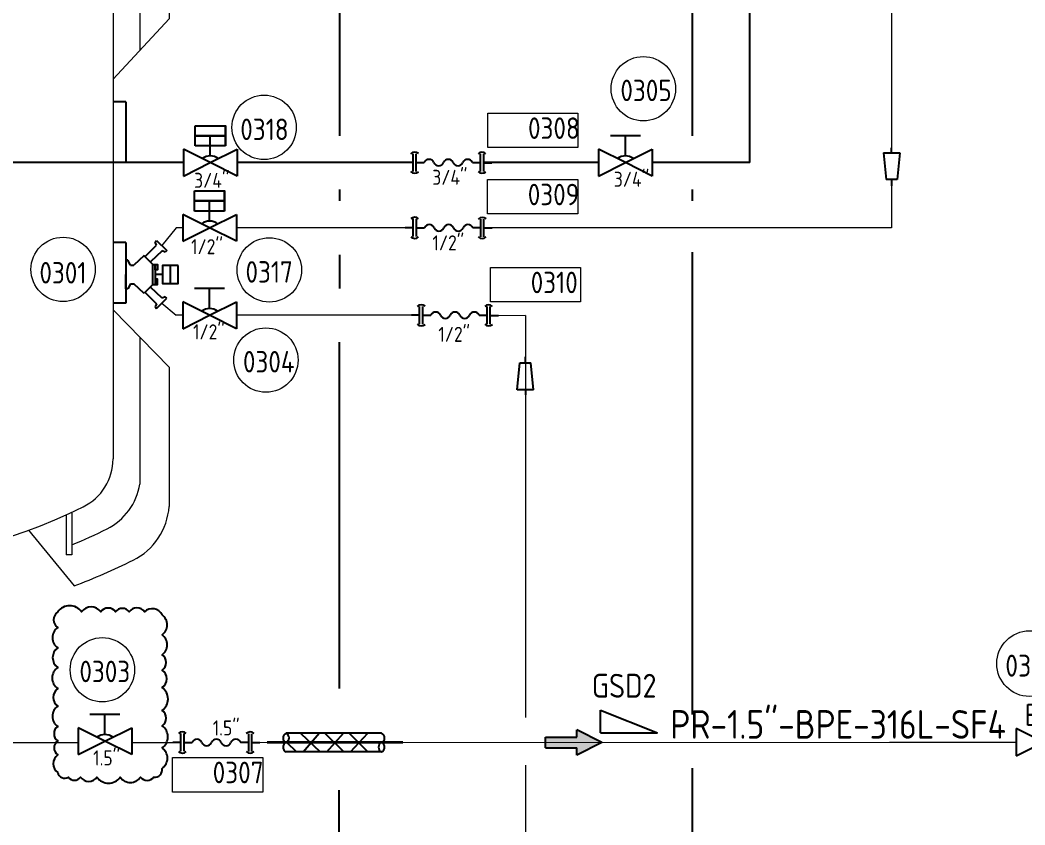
# Model space of a CAD drawing. Header units: millimetres. Extents: x -68339142 to 208, y -167 to 82456658.
# Drawn here: x -68327932 to -68327371, y 82448077 to 82448527 of the extents above; entities that cross this region are included whole.
import ezdxf

# ---------------------------------------------------------------- set-up
doc = ezdxf.new("R2010")
doc.units = ezdxf.units.MM
doc.header["$MEASUREMENT"] = 0
for name, color, linetype, lineweight in [('AM_8', 1, 'Continuous', 15), ('图层00物料管路PR', 6, 'Continuous', 15), ('图层01注射用水WFI', 3, 'Continuous', 5), ('图层20排放管路DR', 1, 'Continuous', 15)]:
    doc.layers.add(name, color=color, linetype=linetype, lineweight=lineweight)
for name, color, linetype in [('排管', 10, 'Continuous'), ('文字', 1, 'Continuous'), ('機器', 7, 'Continuous'), ('药液', 210, 'Continuous')]:
    doc.layers.add(name, color=color, linetype=linetype)
doc.styles.get("Standard").update_dxf_attribs({"font": 'gbenor.shx', "bigfont": 'gbcbig.shx'})

# ---------------------------------------------------------------- blocks, each defined once
blk = doc.blocks.new('*U100')
at = {"color": 0}
for p, q in [((3.380946980479639, 0), (0, 0)), ((3.380946980479639, -3.708082801808923), (3.380946980479639, 3.708082801804994)), ((4.719053019536076, -3.708082801808923), (4.719053019536076, 3.708082801804994)), ((4.719053019536076, 0), (8.1, 0)), ((31.69842821224318, -3.758037711016311), (31.69842821224318, 3.658127892597606)), ((33.03653425129962, -3.758037711016311), (33.03653425129962, 3.658127892597606)), ((31.69842821224318, -0.04995490920738804), (28.31748123176354, -0.04995490920738804)), ((33.03653425129962, -0.04995490920738804), (36.41748123176355, -0.04995490920738804))]:
    blk.add_line(p, q, dxfattribs=at)
at = {"color": 1, "linetype": 'ByBlock', "lineweight": 9}
blk.add_lwpolyline([(37.6005515530561, -20.71243511514186), (-0.1994484469438955, -20.71243511514186), (-0.1994484469438955, -6.312435115141859), (37.6005515530561, -6.312435115141859)], close=True, dxfattribs=at)
at = {"color": 0}
for centre, radius, start, end in [((4.029350639751647, 2.090597283887982), 2.340368230475572, 46.47917323098157, 135.7809304604455), ((32.34683187151519, 2.040642374680594), 2.340368230475572, 46.47917323098157, 135.7809304604455), ((10.12499999998465, -0.8437500000368343), 2.19375, 22.61986494908265, 157.3801350509174), ((18.22499999998465, -0.8437500000368343), 2.19375, 22.61986494908265, 157.3801350509174), ((26.32499999998465, -0.8437500000368343), 2.19375, 22.61986494908265, 157.3801350509174), ((4.029350639751647, -2.090597283891911), 2.340368230475572, 224.2190695395545, 313.5208267690184), ((14.17499999998465, 0.8437499999631656), 2.19375, 202.6198649490826, 337.3801350509173), ((22.27499999998465, 0.8437499999631656), 2.19375, 202.6198649490826, 337.3801350509173), ((32.34683187151519, -2.140552193099299), 2.340368230475572, 224.2190695395544, 313.5208267690184)]:
    blk.add_arc(centre, radius, start, end, dxfattribs=at)
at = {"color": 1, "linetype": 'ByBlock', "lineweight": 9}
for tag, p, height in [('尺寸', (16.68288709455175, 2.897938558568793), 6.3), ('YQJ_NO', (16.64616527497055, -17.05293964812744), 9)]:
    blk.add_attdef(tag, p, '', height=height, dxfattribs=at)
for tag, p, height, flags in [('YQJ_CODE', (0.2792672169079768, -16.91324645236856), 9, 2), ('YQJ_ITEMID', (27.58501167491789, -18.02776964529676), 5, 1), ('YQJ_CLASS_NAME', (28.04379899468125, -23.50729088758021), 5, 1)]:
    blk.add_attdef(tag, p, '', height=height, dxfattribs=dict(at, flags=flags))
blk = doc.blocks.new('KGJK')
at = {"layer": 'AM_8'}
blk.add_hatch(color=256, dxfattribs=at).paths.add_polyline_path([(5848.813452545352, -1050.605828065278), (5848.813452545354, -1052.349464705978), (5853.939130079631, -1052.349464705978), (5853.939130079631, -1053.560979718961), (5858.105796746298, -1051.477646385627), (5853.939130079631, -1049.394313052294), (5853.939130079629, -1050.605828065278)])
at = {"layer": '文字'}
for p, q in [((5848.813452545354, -1050.605828065278), (5848.813452545354, -1052.349464705978)), ((5848.813452545354, -1050.605828065278), (5853.939130079631, -1050.605828065278)), ((5858.105796746298, -1051.477646385627), (5853.939130079631, -1049.394313052295)), ((5853.939130079631, -1049.394313052295), (5853.939130079631, -1050.605828065278)), ((5848.813452545354, -1052.349464705978), (5853.939130079631, -1052.349464705978)), ((5858.105796746298, -1051.477646385627), (5853.939130079631, -1053.560979718961)), ((5853.939130079631, -1052.349464705978), (5853.939130079631, -1053.560979718961))]:
    blk.add_line(p, q, dxfattribs=at)
blk = doc.blocks.new('*U88')
at = {"color": 0}
for p, q in [((-6.328125, 7.03125), (-6.328125, 15.46875)), ((-6.328125, 15.46875), (6.328125, 15.46875)), ((6.328125, 11.25), (-6.328125, 11.25)), ((-6.328125, 11.25), (6.328125, 11.25)), ((0, 2.8125), (0, 11.25)), ((0, 0), (-11.25, 5.625)), ((-11.25, 5.625), (-11.25, -5.625)), ((6.328125, 7.03125), (-6.328125, 7.03125)), ((0, 0), (11.25, 5.625)), ((11.25, 5.625), (11.25, -5.625)), ((-11.25, -5.625), (0, 0)), ((11.25, -5.625), (0, 0))]:
    blk.add_line(p, q, dxfattribs=at)
blk.add_lwpolyline([(6.328125, 7.03125), (6.328125, 7.03125), (6.328125, 15.46875), (6.328125, 15.46875)], close=True, dxfattribs=at)
at = {"color": 1, "linetype": 'ByBlock', "lineweight": 9}
blk.add_circle((-5.670658343547935, 32.31992082054548), 13.5, dxfattribs=at)
at = {"color": 0}
blk.add_arc((0, -2.8125), 5.625, 53.13010235422894, 126.8698976457711, dxfattribs=at)
at = {"color": 1, "linetype": 'ByBlock', "lineweight": 9}
for tag, p, height, flags in [('YQJ_CODE', (-13.38169633046123, 34.99299319843512), 9, 2), ('YQJ_ITEMID', (12.30389252496513, -9.268028050291264), 5, 1), ('YQJ_CLASS_NAME', (12.34145168959367, -15.0460218663336), 5, 1), ('品牌', (13.51525420045436, -20.57112130539599), 5, 1), ('供电电源', (13.40854493904772, -26.41575940861708), 5, 1), ('控制方式', (13.72867290480644, -33.13547494261206), 5, 1), ('输出信号类型1', (14.1519754470537, -39.40720924178709), 5, 1), ('输出信号类型2', (13.98124049918988, -46.42557879951505), 5, 1)]:
    blk.add_attdef(tag, p, '', height=height, dxfattribs=dict(at, flags=flags))
for tag, p, height in [('YQJ_NO', (-15.66186002261889, 26.98430344133694), 9), ('尺寸', (-4.176673860106531, -9.285124225607262), 6.3)]:
    blk.add_attdef(tag, p, '', height=height, dxfattribs=at)
blk = doc.blocks.new('倾斜')
at = {"color": 7}
for p, q in [((9.366830904189264, 7.433415452092231), (-9.366830904189264, 0)), ((9.366830904189264, 0), (9.366830904189264, 7.433415452092231)), ((9.366830904189264, 0), (-9.366830904189264, 0))]:
    blk.add_line(p, q, dxfattribs=at)
blk = doc.blocks.new('保温')
at = {"ltscale": 0.1}
h = blk.add_hatch(dxfattribs=at)
h.set_pattern_fill('ANSI37', scale=2.234399999999999)
h.set_pattern_definition([(44.99999999999997, (-813.4420348629722, 754.6356316621168), (-5.016371069229228, 5.016371069229224), []), (135, (-813.4420348629722, 754.6356316621168), (-5.016371069229229, -5.016371069229224), [])])
h.paths.add_polyline_path([(40.0281178516377, 3.910200000015001), (-2.934541498689214e-11, 3.910200000015001, -0.6525360622096348), (-2.934541498689214e-11, 1.610711564126176e-11, 0.652536062208393), (-2.934541498689214e-11, -3.910199999979604), (40.0281178516377, -3.910199999979604, -0.652536062207818), (40.0281178516377, 1.610711564126176e-11, 0.6525360622075519)])
at = {"color": 7, "lineweight": 35}
blk.add_line((-8.915646761219492, 1.909583602355269e-13), (47.98137530246434, 1.909583602355269e-13), dxfattribs=at)
at = {"color": 7}
for p, q in [((-2.934541498689214e-11, 3.910200000005452), (40.0281178516377, 3.910200000005452)), ((-2.934541498689214e-11, -3.910199999992337), (40.0281178516377, -3.910199999992337))]:
    blk.add_line(p, q, dxfattribs=at)
for centre, start, end in [((0.8601914965108648, 1.955100000004413), 113.7482053907326, 246.2517946092674), ((0.8601914965108648, -1.955099999991298), 113.7482053907326, 246.2517946092674), ((-0.8601914965695556, 1.955100000004413), 293.7482053907326, 66.25179460926744), ((40.88830934817791, -1.955099999991298), 113.7482053907326, 246.2517946092674), ((39.16792635509749, 1.955100000004413), 293.748205391198, 66.25179460880196), ((39.16792635509749, -1.955099999991298), 293.7482053907326, 66.25179460926744)]:
    blk.add_arc(centre, 2.135964751742607, start, end, dxfattribs=at)
blk = doc.blocks.new('*U418')
at = {"color": 0}
for p, q in [((3.380946980479639, 0), (0, 0)), ((3.380946980479639, -3.708082801808923), (3.380946980479639, 3.708082801804994)), ((4.719053019536076, -3.708082801808923), (4.719053019536076, 3.708082801804994)), ((4.719053019536076, 0), (8.1, 0)), ((31.69842821224318, -3.758037711016311), (31.69842821224318, 3.658127892597606)), ((33.03653425129962, -3.758037711016311), (33.03653425129962, 3.658127892597606)), ((31.69842821224318, -0.04995490920738804), (28.31748123176354, -0.04995490920738804)), ((33.03653425129962, -0.04995490920738804), (36.41748123176355, -0.04995490920738804))]:
    blk.add_line(p, q, dxfattribs=at)
at = {"color": 1, "linetype": 'ByBlock', "lineweight": 9}
blk.add_lwpolyline([(72.56744818598288, 6.297510502395102), (34.76744818598289, 6.297510502395102), (34.76744818598289, 20.6975105023951), (72.56744818598288, 20.6975105023951)], close=True, dxfattribs=at)
at = {"color": 0}
for centre, radius, start, end in [((4.029350639751647, 2.090597283887982), 2.340368230475572, 46.47917323098157, 135.7809304604455), ((32.34683187151519, 2.040642374680594), 2.340368230475572, 46.47917323098157, 135.7809304604455), ((10.12499999998465, -0.8437500000368343), 2.19375, 22.61986494908265, 157.3801350509174), ((18.22499999998465, -0.8437500000368343), 2.19375, 22.61986494908265, 157.3801350509174), ((26.32499999998465, -0.8437500000368343), 2.19375, 22.61986494908265, 157.3801350509174), ((4.029350639751647, -2.090597283891911), 2.340368230475572, 224.2190695395545, 313.5208267690184), ((14.17499999998465, 0.8437499999631656), 2.19375, 202.6198649490826, 337.3801350509173), ((22.27499999998465, 0.8437499999631656), 2.19375, 202.6198649490826, 337.3801350509173), ((32.34683187151519, -2.140552193099299), 2.340368230475572, 224.2190695395544, 313.5208267690184)]:
    blk.add_arc(centre, radius, start, end, dxfattribs=at)
at = {"color": 1, "linetype": 'ByBlock', "lineweight": 9}
for tag, p, height, flags in [('YQJ_CODE', (35.24616384983476, 10.09669916516841), 9, 2), ('YQJ_ITEMID', (27.58501167491789, -18.02776964529676), 5, 1), ('YQJ_CLASS_NAME', (28.04379899468125, -23.50729088758021), 5, 1)]:
    blk.add_attdef(tag, p, '', height=height, dxfattribs=dict(at, flags=flags))
for tag, p, height in [('YQJ_NO', (51.61306190789733, 9.957005969409522), 9), ('尺寸', (11.43156519168684, -9.317149060575446), 6.3)]:
    blk.add_attdef(tag, p, '', height=height, dxfattribs=at)
blk = doc.blocks.new('*U300')
at = {"color": 7}
for p, q in [((12.27432763314937, 13.60151353081073), (12.87528383844984, 14.31240727206295)), ((12.82148886211508, 12.31097138541372), (12.27432763314937, 13.60151353081073)), ((12.87528383844984, 14.31240727206295), (17.16088086994205, 9.993361555808399)), ((8.072388155746015, 7.506976617337384), (12.82148886211508, 12.31097138541372)), ((15.20519080923987, 9.977956462628294), (10.28121888207898, 5.252546319588415)), ((16.44533650688755, 9.397950318505531), (15.20519080923987, 9.977956462628294)), ((17.16088086994205, 9.993361555808399), (16.44533650688755, 9.397950318505531)), ((0.7826649979469971, 6.024899981761337), (-1.545995451726569e-07, 6.024899981761337)), ((-1.545995451726569e-07, 6.024899981761337), (-1.545995473861693e-07, 0)), ((1.855545500973677, 3.846528783919893), (0.7826649979469971, 6.024899981761337)), ((7.665940165115901, 7.914490559691783), (3.355545500973677, 3.846528783919892)), ((11.29454844242355, 4.21829736823292), (7.696659217610434, 7.890462183611814)), ((11.29454844242355, 4.21829736823292), (12.30803761943753, 4.21829736823292)), ((11.29454844242355, -4.218297368234293), (11.29454844242355, 4.21829736823292)), ((12.30803761943753, 4.21829736823292), (12.30803761943753, -4.218297368234293)), ((-1.545995495996816e-07, -6.024899981764065), (-1.545995473861693e-07, 0)), ((1.855545500973677, 3.846528783919893), (3.355545500973677, 3.846528783919892)), ((18.60772291281319, 3.717756442927332), (18.60772291281319, -3.71775644292871)), ((1.855545500973675, -3.846528783922623), (0.7826649979469926, -6.024899981764065)), ((1.855545500973675, -3.846528783922623), (3.355545500973675, -3.846528783922623)), ((7.665940165115896, -7.914490559693152), (3.355545500973675, -3.846528783922623)), ((15.33928072061099, -6.877565867001617e-13), (12.30803761943753, -6.866429260511917e-13)), ((0.7826649979469926, -6.024899981764065), (-1.545995495996816e-07, -6.024899981764065)), ((11.29454844242355, -4.218297368234293), (7.696659217610429, -7.890462183611819)), ((8.072388155746008, -7.506976617338753), (12.82148886211507, -12.31097138541646)), ((15.20519080923986, -9.977956462629669), (10.28121888207897, -5.252546319589786)), ((11.29454844242355, -4.218297368234293), (12.30803761943753, -4.218297368234293)), ((12.82148886211507, -12.31097138541646), (12.27432763314936, -13.6015135308121)), ((12.87528383844983, -14.31240727206296), (17.16088086994204, -9.993361555809777)), ((16.44533650688754, -9.39795031850827), (15.20519080923986, -9.977956462629669)), ((17.16088086994204, -9.993361555809777), (16.44533650688754, -9.39795031850827)), ((12.27432763314936, -13.6015135308121), (12.87528383844983, -14.31240727206296))]:
    blk.add_line(p, q, dxfattribs=at)
for points in [[(12.30803761943753, 4.21829736823292), (13.22864205719452, 4.21829736823292), (13.22864205719452, 2.003052305254637), (12.30803761943753, 2.003052305254637)], [(21.87616510501539, 3.717756442927331), (15.33928072061099, 3.717756442927333), (15.33928072061098, -3.717756442928709), (21.87616510501539, -3.717756442928711)], [(12.30803761943753, -4.218297368234293), (13.22864205719452, -4.218297368234293), (13.22864205719452, -2.003052305257375), (12.30803761943753, -2.003052305257374)]]:
    blk.add_lwpolyline(points, close=True, dxfattribs=at)
at = {"color": 1, "linetype": 'ByBlock', "lineweight": 9}
blk.add_circle((-26.34543086633685, 2.147315112556601), 13.5, dxfattribs=at)
for tag, p, height, flags in [('YQJ_CODE', (-35.28664475475862, 4.016788664802299), 9, 2), ('YQJ_ITEMID', (12.30389252496513, -9.268028050291264), 5, 1), ('YQJ_CLASS_NAME', (12.34145168959367, -15.0460218663336), 5, 1), ('品牌', (13.51525420045436, -20.57112130539599), 5, 1), ('供电电源', (13.40854493904772, -26.41575940861708), 5, 1), ('控制方式', (13.72867290480644, -33.13547494261206), 5, 1), ('输出信号类型1', (14.1519754470537, -39.40720924178709), 5, 1), ('输出信号类型2', (13.98124049918988, -46.42557879951505), 5, 1)]:
    blk.add_attdef(tag, p, '', height=height, dxfattribs=dict(at, flags=flags))
for tag, p, height in [('YQJ_NO', (-36.27275954428742, -3.78396526707278), 9), ('尺寸', (-3.907829182483694, -23.39647978610692), 6.3)]:
    blk.add_attdef(tag, p, '', height=height, dxfattribs=at)
blk = doc.blocks.new('*U196')
at = {"color": 0}
for p, q in [((-3.435912948164515, 2.103692991928255), (-2.286548733639396, 13.3620760428239)), ((-2.966976895907059e-15, 13.3620760428239), (-3.534771127924756e-15, 15.91919393456192)), ((3.435912948164514, 2.103692991928257), (2.28654873363848, 13.3620760428239)), ((-4.671136792762666e-16, 2.103692991928256), (0, 0))]:
    blk.add_line(p, q, dxfattribs=at)
for points in [[(-2.286548733639396, 13.3620760428239), (2.28654873363848, 13.3620760428239)], [(3.435912948164514, 2.103692991928257), (-3.435912948164515, 2.103692991928255)]]:
    blk.add_lwpolyline(points, dxfattribs=at)
blk = doc.blocks.new('*U417')
at = {"color": 0}
for p, q in [((3.380946980479639, 0), (0, 0)), ((3.380946980479639, -3.708082801808923), (3.380946980479639, 3.708082801804994)), ((4.719053019536076, -3.708082801808923), (4.719053019536076, 3.708082801804994)), ((4.719053019536076, 0), (8.1, 0)), ((31.69842821224318, -3.758037711016311), (31.69842821224318, 3.658127892597606)), ((33.03653425129962, -3.758037711016311), (33.03653425129962, 3.658127892597606)), ((31.69842821224318, -0.04995490920738804), (28.31748123176354, -0.04995490920738804)), ((33.03653425129962, -0.04995490920738804), (36.41748123176355, -0.04995490920738804))]:
    blk.add_line(p, q, dxfattribs=at)
at = {"color": 1, "linetype": 'ByBlock', "lineweight": 9}
blk.add_lwpolyline([(72.3710219304174, 5.792730642017791), (34.5710219304174, 5.792730642017791), (34.5710219304174, 20.19273064201779), (72.3710219304174, 20.19273064201779)], close=True, dxfattribs=at)
at = {"color": 0}
for centre, radius, start, end in [((4.029350639751647, 2.090597283887982), 2.340368230475572, 46.47917323098157, 135.7809304604455), ((32.34683187151519, 2.040642374680594), 2.340368230475572, 46.47917323098157, 135.7809304604455), ((10.12499999998465, -0.8437500000368343), 2.19375, 22.61986494908265, 157.3801350509174), ((18.22499999998465, -0.8437500000368343), 2.19375, 22.61986494908265, 157.3801350509174), ((26.32499999998465, -0.8437500000368343), 2.19375, 22.61986494908265, 157.3801350509174), ((4.029350639751647, -2.090597283891911), 2.340368230475572, 224.2190695395545, 313.5208267690184), ((14.17499999998465, 0.8437499999631656), 2.19375, 202.6198649490826, 337.3801350509173), ((22.27499999998465, 0.8437499999631656), 2.19375, 202.6198649490826, 337.3801350509173), ((32.34683187151519, -2.140552193099299), 2.340368230475572, 224.2190695395544, 313.5208267690184)]:
    blk.add_arc(centre, radius, start, end, dxfattribs=at)
at = {"color": 1, "linetype": 'ByBlock', "lineweight": 9}
for tag, p, height, flags in [('YQJ_CODE', (35.04973759426927, 9.591919304791094), 9, 2), ('YQJ_ITEMID', (27.58501167491789, -18.02776964529676), 5, 1), ('YQJ_CLASS_NAME', (28.04379899468125, -23.50729088758021), 5, 1)]:
    blk.add_attdef(tag, p, '', height=height, dxfattribs=dict(at, flags=flags))
for tag, p, height in [('YQJ_NO', (51.41663565233185, 9.45222610903221), 9), ('尺寸', (11.43156519168684, -9.471757757274588), 6.3)]:
    blk.add_attdef(tag, p, '', height=height, dxfattribs=at)
blk = doc.blocks.new('*U419')
at = {"color": 0}
for p, q in [((3.380946980479639, 0), (0, 0)), ((3.380946980479639, -3.708082801808923), (3.380946980479639, 3.708082801804994)), ((4.719053019536076, -3.708082801808923), (4.719053019536076, 3.708082801804994)), ((4.719053019536076, 0), (8.1, 0)), ((31.69842821224318, -3.758037711016311), (31.69842821224318, 3.658127892597606)), ((33.03653425129962, -3.758037711016311), (33.03653425129962, 3.658127892597606)), ((31.69842821224318, -0.04995490920738804), (28.31748123176354, -0.04995490920738804)), ((33.03653425129962, -0.04995490920738804), (36.41748123176355, -0.04995490920738804))]:
    blk.add_line(p, q, dxfattribs=at)
at = {"color": 1, "linetype": 'ByBlock', "lineweight": 9}
blk.add_lwpolyline([(70.92921012546938, 5.612627715093726), (33.12921012546939, 5.612627715093726), (33.12921012546939, 20.01262771509373), (70.92921012546938, 20.01262771509373)], close=True, dxfattribs=at)
at = {"color": 0}
for centre, radius, start, end in [((4.029350639751647, 2.090597283887982), 2.340368230475572, 46.47917323098157, 135.7809304604455), ((32.34683187151519, 2.040642374680594), 2.340368230475572, 46.47917323098157, 135.7809304604455), ((10.12499999998465, -0.8437500000368343), 2.19375, 22.61986494908265, 157.3801350509174), ((18.22499999998465, -0.8437500000368343), 2.19375, 22.61986494908265, 157.3801350509174), ((26.32499999998465, -0.8437500000368343), 2.19375, 22.61986494908265, 157.3801350509174), ((4.029350639751647, -2.090597283891911), 2.340368230475572, 224.2190695395545, 313.5208267690184), ((14.17499999998465, 0.8437499999631656), 2.19375, 202.6198649490826, 337.3801350509173), ((22.27499999998465, 0.8437499999631656), 2.19375, 202.6198649490826, 337.3801350509173), ((32.34683187151519, -2.140552193099299), 2.340368230475572, 224.2190695395544, 313.5208267690184)]:
    blk.add_arc(centre, radius, start, end, dxfattribs=at)
at = {"color": 1, "linetype": 'ByBlock', "lineweight": 9}
for tag, p, height, flags in [('YQJ_CODE', (33.60792578932126, 9.41181637786703), 9, 2), ('YQJ_ITEMID', (27.58501167491789, -18.02776964529676), 5, 1), ('YQJ_CLASS_NAME', (28.04379899468125, -23.50729088758021), 5, 1)]:
    blk.add_attdef(tag, p, '', height=height, dxfattribs=dict(at, flags=flags))
for tag, p, height in [('YQJ_NO', (49.97482384738384, 9.272123182108146), 9), ('尺寸', (11.24529956899192, -11.12758731457592), 6.3)]:
    blk.add_attdef(tag, p, '', height=height, dxfattribs=at)
blk = doc.blocks.new('*U50')
at = {"color": 0}
for p, q in [((-4.671136792762666e-16, -2.103692991928256), (0, 0)), ((-3.435912948164515, -2.103692991928255), (-2.286548733638487, -13.3620760428239)), ((3.435912948164515, -2.103692991928257), (2.28654873363939, -13.3620760428239)), ((-2.966976895907059e-15, -13.3620760428239), (-3.534771127924756e-15, -15.91919393456192))]:
    blk.add_line(p, q, dxfattribs=at)
for points in [[(-3.435912948164515, -2.103692991928255), (3.435912948164515, -2.103692991928257)], [(2.28654873363939, -13.3620760428239), (-2.286548733638487, -13.3620760428239)]]:
    blk.add_lwpolyline(points, dxfattribs=at)
blk = doc.blocks.new('*U390')
at = {"color": 0}
for p, q in [((6.328125, 11.25), (-6.328125, 11.25)), ((0, 2.8125), (0, 11.25)), ((0, 0), (-11.25, 5.625)), ((-11.25, 5.625), (-11.25, -5.625)), ((0, 0), (11.25, 5.625)), ((11.25, 5.625), (11.25, -5.625)), ((-11.25, -5.625), (0, 0)), ((11.25, -5.625), (0, 0))]:
    blk.add_line(p, q, dxfattribs=at)
at = {"color": 1, "linetype": 'ByBlock', "lineweight": 9}
blk.add_circle((23.62137680636561, -18.75602911903601), 13.5, dxfattribs=at)
at = {"color": 0}
blk.add_arc((0, -2.8125), 5.625, 53.13010235422894, 126.8698976457711, dxfattribs=at)
at = {"color": 1, "linetype": 'ByBlock', "lineweight": 9}
for tag, p, height in [('尺寸', (-6.936823602241203, -10.08518196237958), 6.3), ('YQJ_NO', (14.00243491963965, -23.97020549453095), 9)]:
    blk.add_attdef(tag, p, '', height=height, dxfattribs=at)
for tag, p, height, flags in [('YQJ_ITEMID', (12.30389252496513, -9.268028050291264), 5, 1), ('YQJ_CODE', (16.15358888855381, -15.02747096822208), 9, 2), ('YQJ_CLASS_NAME', (12.34145168959367, -15.0460218663336), 5, 1), ('品牌', (13.51525420045436, -20.57112130539599), 5, 1), ('供电电源', (13.40854493904772, -26.41575940861708), 5, 1), ('控制方式', (13.72867290480644, -33.13547494261206), 5, 1), ('输出信号类型1', (14.1519754470537, -39.40720924178709), 5, 1), ('输出信号类型2', (13.98124049918988, -46.42557879951505), 5, 1)]:
    blk.add_attdef(tag, p, '', height=height, dxfattribs=dict(at, flags=flags))
blk = doc.blocks.new('*U391')
at = {"color": 0}
for p, q in [((-6.328125, 7.03125), (-6.328125, 15.46875)), ((-6.328125, 15.46875), (6.328125, 15.46875)), ((6.328125, 11.25), (-6.328125, 11.25)), ((-6.328125, 11.25), (6.328125, 11.25)), ((0, 2.8125), (0, 11.25)), ((0, 0), (-11.25, 5.625)), ((-11.25, 5.625), (-11.25, -5.625)), ((6.328125, 7.03125), (-6.328125, 7.03125)), ((0, 0), (11.25, 5.625)), ((11.25, 5.625), (11.25, -5.625)), ((-11.25, -5.625), (0, 0)), ((11.25, -5.625), (0, 0))]:
    blk.add_line(p, q, dxfattribs=at)
blk.add_lwpolyline([(6.328125, 7.03125), (6.328125, 7.03125), (6.328125, 15.46875), (6.328125, 15.46875)], close=True, dxfattribs=at)
at = {"color": 1, "linetype": 'ByBlock', "lineweight": 9}
blk.add_circle((25.07231515695462, -17.66190557450881), 13.5, dxfattribs=at)
at = {"color": 0}
blk.add_arc((0, -2.8125), 5.625, 53.13010235422894, 126.8698976457711, dxfattribs=at)
at = {"color": 1, "linetype": 'ByBlock', "lineweight": 9}
for tag, p, height in [('尺寸', (-7.752030757025933, -11.07280267464301), 6.3), ('YQJ_NO', (15.08111347788367, -22.99752295371735), 9)]:
    blk.add_attdef(tag, p, '', height=height, dxfattribs=at)
for tag, p, height, flags in [('YQJ_ITEMID', (12.30389252496513, -9.268028050291264), 5, 1), ('YQJ_CODE', (17.36127717004133, -14.98883319661917), 9, 2), ('YQJ_CLASS_NAME', (12.34145168959367, -15.0460218663336), 5, 1), ('品牌', (13.51525420045436, -20.57112130539599), 5, 1), ('供电电源', (13.40854493904772, -26.41575940861708), 5, 1), ('控制方式', (13.72867290480644, -33.13547494261206), 5, 1), ('输出信号类型1', (14.1519754470537, -39.40720924178709), 5, 1), ('输出信号类型2', (13.98124049918988, -46.42557879951505), 5, 1)]:
    blk.add_attdef(tag, p, '', height=height, dxfattribs=dict(at, flags=flags))
blk = doc.blocks.new('*U406')
at = {"color": 0}
for p, q in [((6.328124998197969, 11.25000000101365), (-6.328125001802034, 11.24999999898636)), ((-4.505078532446305e-10, 2.8125), (-1.802031412978522e-09, 11.25)), ((0, 0), (-11.25000000090102, 5.624999998197969)), ((-11.25000000090102, 5.624999998197969), (-11.24999999909899, -5.625000001802033)), ((0, 0), (11.24999999909899, 5.625000001802033)), ((11.24999999909899, 5.625000001802033), (11.25000000090102, -5.624999998197969)), ((-11.24999999909899, -5.625000001802033), (0, 0)), ((11.25000000090102, -5.624999998197969), (0, 0))]:
    blk.add_line(p, q, dxfattribs=at)
at = {"color": 1, "linetype": 'ByBlock', "lineweight": 9}
blk.add_circle((-1.049052820966391, 29.97526822861662), 13.5, dxfattribs=at)
at = {"color": 0}
blk.add_arc((4.505078532446305e-10, -2.8125), 5.625000000000001, 53.13010236340661, 126.8698976549487, dxfattribs=at)
at = {"color": 1, "linetype": 'ByBlock', "lineweight": 9}
for tag, p, height, flags in [('YQJ_CODE', (-8.516840738778196, 33.70382637943055), 9, 2), ('YQJ_ITEMID', (12.30389252496513, -9.268028050291264), 5, 1), ('YQJ_CLASS_NAME', (12.34145168959367, -15.0460218663336), 5, 1), ('品牌', (13.51525420045436, -20.57112130539599), 5, 1), ('供电电源', (13.40854493904772, -26.41575940861708), 5, 1), ('控制方式', (13.72867290480644, -33.13547494261206), 5, 1), ('输出信号类型1', (14.1519754470537, -39.40720924178709), 5, 1), ('输出信号类型2', (13.98124049918988, -46.42557879951505), 5, 1)]:
    blk.add_attdef(tag, p, '', height=height, dxfattribs=dict(at, flags=flags))
for tag, p, height in [('YQJ_NO', (-10.66799470769235, 24.76109185312168), 9), ('尺寸', (-4.887029226344749, -10.1287660856334), 6.3)]:
    blk.add_attdef(tag, p, '', height=height, dxfattribs=at)
blk = doc.blocks.new('*U329')
at = {"color": 0}
for p, q in [((6.328124998197969, 11.25000000101365), (-6.328125001802034, 11.24999999898636)), ((-4.505078532446305e-10, 2.8125), (-1.802031412978522e-09, 11.25)), ((0, 0), (-11.25000000090102, 5.624999998197969)), ((-11.25000000090102, 5.624999998197969), (-11.24999999909899, -5.625000001802033)), ((0, 0), (11.24999999909899, 5.625000001802033)), ((11.24999999909899, 5.625000001802033), (11.25000000090102, -5.624999998197969)), ((-11.24999999909899, -5.625000001802033), (0, 0)), ((11.25000000090102, -5.624999998197969), (0, 0))]:
    blk.add_line(p, q, dxfattribs=at)
at = {"color": 1, "linetype": 'ByBlock', "lineweight": 9}
blk.add_circle((7.491952025758387, 30.97960528397196), 13.5, dxfattribs=at)
at = {"color": 0}
blk.add_arc((4.505078532446305e-10, -2.8125), 5.625000000000001, 53.13010236340661, 126.8698976549487, dxfattribs=at)
at = {"color": 1, "linetype": 'ByBlock', "lineweight": 9}
for tag, p, height, flags in [('YQJ_CODE', (0.02416410794658219, 34.70816343478589), 9, 2), ('YQJ_ITEMID', (12.30389252496513, -9.268028050291264), 5, 1), ('YQJ_CLASS_NAME', (12.34145168959367, -15.0460218663336), 5, 1), ('品牌', (13.51525420045436, -20.57112130539599), 5, 1), ('供电电源', (13.40854493904772, -26.41575940861708), 5, 1), ('控制方式', (13.72867290480644, -33.13547494261206), 5, 1), ('输出信号类型1', (14.1519754470537, -39.40720924178709), 5, 1), ('输出信号类型2', (13.98124049918988, -46.42557879951505), 5, 1)]:
    blk.add_attdef(tag, p, '', height=height, dxfattribs=dict(at, flags=flags))
for tag, p, height in [('YQJ_NO', (-2.126989860967569, 25.76542890847702), 9), ('尺寸', (-4.887029226344749, -10.1287660856334), 6.3)]:
    blk.add_attdef(tag, p, '', height=height, dxfattribs=at)
blk = doc.blocks.new('*U324')
at = {"color": 0}
for p, q in [((-6.328125, 7.03125), (-6.328125, 15.46875)), ((-6.328125, 15.46875), (6.328125, 15.46875)), ((6.328125, 11.25), (-6.328125, 11.25)), ((-6.328125, 11.25), (6.328125, 11.25)), ((0, 2.8125), (0, 11.25)), ((0, 0), (-11.25, 5.625)), ((-11.25, 5.625), (-11.25, -5.625)), ((6.328125, 7.03125), (-6.328125, 7.03125)), ((0, 0), (11.25, 5.625)), ((11.25, 5.625), (11.25, -5.625)), ((-11.25, -5.625), (0, 0)), ((11.25, -5.625), (0, 0))]:
    blk.add_line(p, q, dxfattribs=at)
blk.add_lwpolyline([(6.328125, 7.03125), (6.328125, 7.03125), (6.328125, 15.46875), (6.328125, 15.46875)], close=True, dxfattribs=at)
at = {"color": 1, "linetype": 'ByBlock', "lineweight": 9}
blk.add_circle((22.56452204336534, 14.79147077293796), 13.5, dxfattribs=at)
at = {"color": 0}
blk.add_arc((0, -2.8125), 5.625, 53.13010235422894, 126.8698976457711, dxfattribs=at)
at = {"color": 1, "linetype": 'ByBlock', "lineweight": 9}
for tag, p, height, flags in [('YQJ_CODE', (14.85348405645204, 17.4645431508276), 9, 2), ('YQJ_ITEMID', (12.30389252496513, -9.268028050291264), 5, 1), ('YQJ_CLASS_NAME', (12.34145168959367, -15.0460218663336), 5, 1), ('品牌', (13.51525420045436, -20.57112130539599), 5, 1), ('供电电源', (13.40854493904772, -26.41575940861708), 5, 1), ('控制方式', (13.72867290480644, -33.13547494261206), 5, 1), ('输出信号类型1', (14.1519754470537, -39.40720924178709), 5, 1), ('输出信号类型2', (13.98124049918988, -46.42557879951505), 5, 1)]:
    blk.add_attdef(tag, p, '', height=height, dxfattribs=dict(at, flags=flags))
for tag, p, height in [('YQJ_NO', (12.57332036429439, 9.45585339372942), 9), ('尺寸', (-6.792268258289551, -10.5929214327254), 6.3)]:
    blk.add_attdef(tag, p, '', height=height, dxfattribs=at)
blk = doc.blocks.new('*U92')
at = {"color": 0}
for p, q in [((1.110580270360832, -4.884136822378641), (0, 0)), ((-4.246138973480912, -6.102175325889597), (6.4672995141969, -3.666098318868975)), ((-3.8065952080191, -8.035211547793207), (6.906843279658712, -5.599134540772584)), ((1.550124035822644, -6.81717304428225), (2.660704306178313, -11.70130986663819))]:
    blk.add_line(p, q, dxfattribs=at)
for centre, start, end in [((4.343658916470987, -5.134101135968567), 329.2895650860985, 58.59132231556264), ((-1.69652049714591, -6.507548344790954), 147.0294613946716, 236.3312186241357)]:
    blk.add_arc(centre, 3.467212193297144, start, end, dxfattribs=at)
blk = doc.blocks.new('卫生卡箍')
at = {"color": 0}
for p, q in [((5.008810341451317, -5.493456002679887), (5.008810341451317, 5.493456002674066)), ((6.991189658571966, -5.493456002679887), (6.991189658571966, 5.493456002674066)), ((5.008810341451317, 0), (0, 0)), ((6.991189658571966, 0), (12, 0))]:
    blk.add_line(p, q, dxfattribs=at)
for centre, start, end in [((5.969408355187625, 3.09718116131553), 46.47917323098144, 135.7809304604455), ((5.969408355187625, -3.09718116132135), 224.2190695395544, 313.5208267690186)]:
    blk.add_arc(centre, 3.467212193297144, start, end, dxfattribs=at)
blk = doc.blocks.new('TANK_N_BIG_L')
at = {"linetype": 'ByBlock', "lineweight": 5}
for p, q in [((219.2374383956194, 117.1561709791422), (208.5053950250149, 117.1561709791422)), ((219.2374383956194, 115.0097622871399), (208.5053950250149, 115.0097622871399)), ((210.4322813153267, 115.0097622871399), (210.4322813153267, 104.8340512663126)), ((217.3105520606041, 115.0097622871399), (217.3105520606041, 104.8340512663126)), ((152.0022527128458, 107.9582513421774), (141.2702093422413, 107.9582513421774)), ((161.1901892721653, 110.5664259940386), (171.9222326427698, 110.566424742341)), ((161.1901890337467, 108.4200173169374), (171.9222323745489, 108.4200160354376)), ((163.1170753538609, 108.42001709342), (163.1170744597912, 100.7438899427652)), ((169.9953460842371, 108.4200162440538), (169.9953453093767, 101.8208579421043)), ((266.5526531487703, 110.566419750452), (255.8206097781658, 110.566419750452)), ((266.5526531487703, 108.4200110286474), (255.8206097781658, 108.4200110286474)), ((257.7474960833788, 108.4200110286474), (257.7474960833788, 101.3161127567291)), ((264.6257668286562, 108.4200110286474), (264.6257668286562, 100.1577726900578)), ((110.2628332078457, 103.3637293130159), (60.83683176338673, 82.38277399539948)), ((111.223100066185, 101.0851354300976), (61.80301176011562, 80.10669021308422)), ((152.0022527128458, 105.8118426352739), (141.2702093422413, 105.8118426352739)), ((143.1970956325531, 105.8118426352739), (143.1970956474543, 96.67322732508183)), ((150.0753663480282, 105.8118426352739), (150.0753663480282, 98.24085183441639)), ((301.1486881673336, 103.0090726613998), (290.4166448116302, 103.0090726613998)), ((301.1486881673336, 100.8626639544964), (290.4166448116302, 100.8626639544964)), ((292.3435311168432, 100.8626639544964), (292.3435311168432, 93.75876568257809)), ((299.2218018323183, 100.8626639544964), (299.2218018323183, 91.72663852572441)), ((345.4054546058178, 88.16736491024494), (334.6734112352133, 88.16736491024494)), ((345.4054546058178, 86.02095621824265), (334.6734112352133, 86.02095621824265)), ((336.6002975255251, 86.02095621824265), (336.6002975553274, 77.34276680648327)), ((343.4785683006048, 86.02095621824265), (343.4785683006048, 73.94930016994476)), ((60.26490925252438, 47.02253463864326), (60.26490925252438, -283.5878605395555)), ((358.5543881356716, 47.02253463864326), (358.5543881356716, -283.5878605395555)), ((60.26490925252438, 34.63211596012115), (28.9445139169693, 23.23242436349392)), ((358.5543881356716, 34.63211596012115), (389.8747834414244, 23.23242436349392)), ((28.9445139169693, 23.23242436349392), (28.9445139169693, 3.733918353915215)), ((389.8747834414244, 23.23242436349392), (389.8747834712267, -37.95200264453888)), ((45.35043530166149, 11.34953835606575), (60.26490925252438, 11.34953835606575)), ((45.35043530166149, 11.34953835606575), (45.35043530166149, 3.733918383717537)), ((373.4688621610403, 11.34953831136227), (358.5543881356716, 11.34953831136227)), ((373.4688621610403, 11.34953831136227), (373.4688621461391, -55.65833394229412)), ((0, 6.439226031303406), (0, -6.439226031303406)), ((2.57569032907486, 6.439226031303406), (2.57569032907486, -6.439226031303406)), ((45.35043530166149, 8.129141375422478), (60.26490925252438, 8.129141375422478)), ((373.4688621610403, 8.1291414052248), (358.5543881356716, 8.1291414052248)), ((2.57569032907486, 3.733918279409409), (45.35043530166149, 3.733918383717537)), ((2.57569032907486, -3.733918309211731), (45.35043530166149, -3.733918309211731)), ((28.9445139169693, -3.733918309211731), (28.9445139169693, -140.5942516773939)), ((45.35043530166149, -3.733918309211731), (45.35043530166149, -146.5655187368393)), ((358.5543881356716, -71.75499890744686), (389.874783501029, -37.95200258493423)), ((60.26490925252438, -151.9939432889223), (28.9445139169693, -140.5942516624928)), ((54.95995545387268, -179.708064571023), (54.95995545387268, -198.9852842539549)), ((60.26490925252438, -179.708064571023), (54.95995545387268, -179.708064571023)), ((60.26490925252438, -198.9852842539549), (54.95995545387268, -198.9852842539549)), ((358.5543881356716, -200.4454193562269), (389.8747835457325, -232.5030568689108)), ((373.4688621610403, -215.7109610289335), (373.4688621610403, -297.691772595048)), ((54.95995545387268, -234.5664838701487), (54.95995545387268, -253.8437035530806)), ((60.26490925252438, -234.5664838701487), (54.95995545387268, -234.5664838701487)), ((389.8747835457325, -232.5030568689108), (389.874783590436, -310.1918732225895)), ((60.26490925252438, -253.8437035530806), (54.95995545387268, -253.8437035530806)), ((60.83847871422768, -289.4766295552254), (28.9445139169693, -301.085083335638)), ((28.9445139169693, -301.085083335638), (28.9445139169693, -307.8380219042301)), ((28.9445139169693, -307.756532907486), (28.9445139169693, -307.8380219042301)), ((83.22926659882069, -313.4536553174257), (83.22926659882069, -337.1162704527378)), ((335.5900308191776, -313.4536553174257), (335.5900308191776, -337.1162704527378)), ((86.3962729871273, -314.9096594005823), (86.3962729871273, -337.1162704527378)), ((332.4230244904757, -314.9096594005823), (332.4230244904757, -337.1162704527378)), ((14.8253992497921, -319.9477075785398), (14.69773778319359, -479.1547989696264)), ((68.48071679472923, -389.7707859128714), (68.48071679472923, -325.0274282097816)), ((107.46347245574, -323.4941889047623), (82.02490748465061, -354.5504329204559)), ((311.3558249175549, -323.4941889047623), (336.7943898290396, -354.5504329204559)), ((75.94855357706547, -389.7707859128714), (75.94855357706547, -328.4298297464848)), ((83.22926659882069, -337.1162704527378), (86.3962729871273, -337.1162704527378)), ((335.5900308191776, -337.1162704527378), (332.4230244904757, -337.1162704527378)), ((57.21156924962997, -474.0865941792727), (57.21156924962997, -344.1178832650185)), ((65.73976723849773, -389.7707859128714), (78.68446227908134, -389.7707859128714)), ((78.65386119484901, -392.3464763015509), (65.77540914714336, -392.3464763015509)), ((44.18649643659592, -474.0865942239761), (14.68201823532581, -474.0865940898657)), ((14.68201823532581, -474.0865942239761), (14.68201823532581, -479.1547990888357)), ((57.21156924962997, -474.0865941792727), (14.82539939880371, -474.0865941792727)), ((57.21156924962997, -474.0865942239761), (57.21156924962997, -479.1547990888357)), ((44.18649643659592, -479.1547990888357), (14.68201823532581, -479.1547989696264))]:
    blk.add_line(p, q, dxfattribs=at)
at = {"lineweight": 5}
for p, q in [((108.0046460926533, 99.71892666816711), (113.2598890215158, 87.33885911107063)), ((65.17553894221783, 81.53830190002918), (71.07031089067459, 67.65166030824184))]:
    blk.add_line(p, q, dxfattribs=at)
for p, q in [((365.756429001689, -84.40240286290646), (358.5543881356716, -84.40240286290646)), ((365.756429001689, -84.40240286290646), (365.756429001689, -118.2826629430056)), ((365.756429001689, -118.2826629430056), (358.5543881356716, -118.2826629430056)), ((365.756429001689, -162.8482714891434), (358.5543881356716, -162.8482714891434)), ((365.756429001689, -162.8482714891434), (365.756429001689, -196.7285315841436)), ((365.756429001689, -196.7285315841436), (358.5543881356716, -196.7285315841436))]:
    blk.add_line(p, q)
at = {"linetype": 'ByBlock', "lineweight": 5}
for centre, radius, start, end in [((208.5053950250149, 116.0829666703939), 2.101552260574817, 90, 270), ((219.2374383956194, 116.0829666703939), 2.101552260574817, 270, 90), ((141.2702093422413, 106.8850470334291), 2.101552260574817, 90, 270), ((152.0022527128458, 106.8850470334291), 2.101552260574817, 270, 90), ((161.1901891678572, 109.4932216852903), 2.101552260574817, 89.99999316981084, 269.9999931698108), ((171.9222325086594, 109.4932204037905), 2.101552260574817, 269.9999931698108, 89.99999316981084), ((255.8206097781658, 109.4932154268026), 2.101552260574817, 90, 270), ((266.5526531487703, 109.4932154268026), 2.101552260574817, 270, 90), ((110.7680968642235, 102.2350999861956), 2.420988204182188, 293.0008476300102, 113.0008476300102), ((211.8649879544973, -187.230441942811), 292.0680073960823, 90.28105914090861, 98.24207887871225), ((211.5440337210894, -195.609375551343), 300.4987613138848, 81.15534927562312, 88.90043682165667), ((290.4166448116302, 101.9358683526516), 2.101552260574817, 90, 270), ((301.1486881673336, 101.9358683526516), 2.101552260574817, 270, 90), ((212.1932562738657, -190.1877202093601), 295.0418163629544, 103.5239704633485, 109.6249467010687), ((212.1932562738657, -190.1877202093601), 295.0418163629544, 99.57487503830602, 102.1539572918844), ((212.1932556778193, -190.1877217143774), 295.0418179721958, 74.23708838133511, 79.76347405709407), ((212.1932556778193, -190.1877217143774), 295.0418179721958, 65.06062808673317, 72.84424862396584), ((334.6734112352133, 87.09416061639786), 2.101552260574817, 90, 270), ((345.4054546058178, 87.09416061639786), 2.101552260574817, 270, 90), ((61.31992173194885, 81.24473206698895), 2.420988204182188, 113.0008476300102, 293.0008476300102), ((326.6736595332623, 46.85630367696285), 31.88158427370095, 0.4197752283421302, 58.19001208475246), ((190.5411288291216, -119.5617161393166), 222.0858497539494, 122.5441138935097, 122.7330770277831), ((83.32730478048325, 48.09543813765049), 23.08430702233856, 123.8958643912118, 182.4966059645202), ((1.287845283746719, 6.439226031303406), 2.52186271268978, 0, 180), ((1.287845283746719, -6.439226031303406), 2.52186271268978, 180, 0), ((90.09385718405247, -283.6552068293095), 29.82894789157962, 180, 243.6121998787685), ((328.7254402637482, -283.6552068293095), 29.82894789157962, 296.3878001212314, 0), ((78.16227799654007, -293.2530677318573), 32.81184268073757, 183.218032842162, 243.6121998787685), ((36.50982843339443, -321.5265491306782), 21.74183086475298, 108.9919827590162, 175.8356471183967), ((340.1153337061405, -292.4638762921095), 33.75982250598229, 296.6160580266441, 351.1019611064618), ((65.03754089772701, -307.8380219042301), 36.09302694881161, 180, 243.6121998787685), ((209.4096486717463, -43.16654053330421), 298.2894789157712, 243.6121998787685, 296.3878001212314), ((353.5942065864801, -307.620165720582), 36.37160907831663, 296.4999345747737, 355.9454352562677), ((209.4096486717463, -28.71553489565849), 328.1184268073757, 243.6121998787685, 244.5637671650534), ((209.4096486717463, -28.71553489565849), 328.1184268073757, 292.6162683280521, 296.3878001212314), ((209.4096486717463, -28.71553489565849), 328.1184268073757, 245.9993675342165, 247.3837316719479), ((209.4096486717463, -16.84673567116261), 360.930269488116, 243.6121998787685, 247.016793479924), ((209.4096486717463, -16.84673567116261), 360.9302694881162, 290.6669072079501, 296.3878001212314), ((209.4096486717463, -16.84673567116261), 360.930269488116, 248.2985213545061, 249.3330927920499), ((65.77540914714336, -391.0586311668158), 2.52186271268978, 90, 270), ((78.65386119484901, -391.0586311668158), 2.52186271268978, 270, 90)]:
    blk.add_arc(centre, radius, start, end, dxfattribs=at)
at = {"xscale": 1.33595186571, "yscale": 1.33595186571, "zscale": 1.33595186571}
for name, p in [('卫生卡箍', (38.87796813249588, -189.426066339016)), ('卫生卡箍', (38.87796813249588, -244.2844856530428)), ('*U92', (274.3678139746189, -334.2971812933683))]:
    blk.add_blockref(name, p, dxfattribs=at)

msp = doc.modelspace()

# ---------------------------------------------------------------- linework, layer by layer
at = {"color": 4}
for p, q in [((-68327524.25660129, 82448446.95487563), (-68327524.25660129, 82449555.12035234)), ((-68327840.42215164, 82448446.95487565), (-68327944.6873611, 82448446.95487563)), ((-68327825.41739188, 82448446.95487565), (-68327825.47941148, 82448446.95487565)), ((-68327712.2546709, 82448446.95487565), (-68327810.47465165, 82448446.95487565)), ((-68327608.63530837, 82448446.95487565), (-68327672.78308424, 82448446.95487566)), ((-68327593.61641832, 82448446.95487563), (-68327593.70669843, 82448446.95487563)), ((-68327524.2566013, 82448446.95487563), (-68327578.68780838, 82448446.95487563))]:
    msp.add_line(p, q, dxfattribs=at)
msp.add_lwpolyline([(-68327910.62468575, 82448196.18151452, 0.52056705), (-68327910.62468575, 82448187.42941637, 0.52056705), (-68327910.62468575, 82448176.08690713, 0.52056705), (-68327910.62468575, 82448165.23879775, 0.52056705), (-68327910.62468575, 82448153.42467582, 0.52056705), (-68327910.62468575, 82448143.55926245, 0.52056705), (-68327910.62468575, 82448132.2220431, 0.52056705), (-68327910.62468575, 82448124.26505385, 0.52056705), (-68327910.62468575, 82448116.34692484, 0.52056705), (-68327910.62468575, 82448106.55353515, 0.52056705), (-68327904.64647165, 82448103.96825549, 0.52056705), (-68327897.9289408, 82448103.96825549, 0.52056705), (-68327888.69261563, 82448103.96825549, 0.52056705), (-68327875.74422243, 82448103.96825549, 0.52056705), (-68327864.3669221, 82448103.96825549, 0.52056705), (-68327857.07910204, 82448103.96825549, 0.52056705), (-68327852.34056176, 82448108.84975977, 0.52056705), (-68327852.34056176, 82448120.31332576, 0.52056705), (-68327852.34056176, 82448132.62693396, 0.52056705), (-68327852.34056176, 82448141.21463907, 0.52056705), (-68327852.34056176, 82448153.9447232, 0.52056705), (-68327852.34056176, 82448163.7094255, 0.52056705), (-68327852.34056176, 82448172.25094593, 0.52056705), (-68327852.34056176, 82448183.35642807, 0.52056705), (-68327852.34056176, 82448194.47106576, 0.52056705), (-68327862.12765627, 82448196.18151452, 0.52056705), (-68327870.70803693, 82448196.18151452, 0.52056705), (-68327878.29005542, 82448196.18151452, 0.52056705), (-68327886.61489445, 82448196.18151452, 0.52056705), (-68327897.30267991, 82448196.18151452, 0.52056705)], format="xyb", close=True, dxfattribs=at)
at = {"layer": '图层01注射用水WFI', "color": 3, "lineweight": 9}
for p, q in [((-68327445.06709579, 82449348.51907498), (-68327445.06720412, 82448452.4483996)), ((-68327445.06720594, 82448437.46349177), (-68327445.06720918, 82448410.58826038)), ((-68327844.58070523, 82448410.52177039), (-68327852.56204286, 82448400.69908628)), ((-68327840.82864039, 82448410.58825992), (-68327844.58070523, 82448410.58826038)), ((-68327712.13326064, 82448410.58824438), (-68327810.88114041, 82448410.58825631)), ((-68327445.0672092, 82448410.5882121), (-68327672.661674, 82448410.58823964)), ((-68327844.58070628, 82448361.67443474), (-68327852.56204286, 82448368.348108)), ((-68327664.61369139, 82448361.67443474), (-68327649.55623303, 82448361.74092062))]:
    msp.add_line(p, q, dxfattribs=at)
at = {"layer": '图层01注射用水WFI', "lineweight": 9}
for p, q in [((-68327840.82864037, 82448361.74092472), (-68327844.58070628, 82448361.74092472)), ((-68327713.0853589, 82448361.74092472), (-68327810.88114038, 82448361.74092472))]:
    msp.add_line(p, q, dxfattribs=at)
at = {"layer": '图层20排放管路DR'}
for p, q in [((-68327649.55623305, 82448361.68864602), (-68327649.55621648, 82448137.26950909)), ((-68327649.5562145, 82448110.64950909), (-68327649.55619958, 82447908.71616061))]:
    msp.add_line(p, q, dxfattribs=at)
at = {"layer": '排管'}
for p, q in [((-68327556.24167977, 82448461.95487551), (-68327556.19956054, 82448787.415182)), ((-68327753.15175888, 82448473.76414493), (-68327753.00945686, 82448657.34624201)), ((-68327753.1594006, 82448461.95487249), (-68327753.15175888, 82448473.76414493)), ((-68327753.1829333, 82448425.588254), (-68327753.17881349, 82448431.95487878)), ((-68327556.24638614, 82448425.58822542), (-68327556.24556221, 82448431.95487575)), ((-68327753.21454228, 82448376.7408559), (-68327753.20234618, 82448395.5882972)), ((-68327556.28347227, 82448139.0191858), (-68327556.25008367, 82448397.01699243)), ((-68327556.25356884, 82448370.08665004), (-68327556.2500836, 82448397.01745325)), ((-68327556.25182623, 82448383.55205165), (-68327556.25026858, 82448395.58822566)), ((-68327753.35901101, 82448153.48393878), (-68327753.23395503, 82448346.74106489)), ((-68327556.34143303, 82447664.48833196), (-68327556.28735466, 82448109.01945283)), ((-68327753.66163939, 82447744.72191809), (-68327753.51979996, 82448096.62125438))]:
    msp.add_line(p, q, dxfattribs=at)
at = {"layer": '药液', "color": 6, "lineweight": 9}
for p, q in [((-68327981.67663002, 82448123.3392103), (-68327911.61531992, 82448123.3392103)), ((-68327917.19503058, 82448123.27247295), (-68327899.27919671, 82448123.2776435)), ((-68327869.33169672, 82448123.28628643), (-68327841.84094456, 82448123.29422034)), ((-68327802.22250742, 82448123.30565433), (-68327428.37668574, 82448123.41354734)), ((-68327446.19503194, 82448123.42490812), (-68327375.63092577, 82448123.4129048)), ((-68327399.07271242, 82448123.41354734), (-68327375.63092579, 82448123.41354734))]:
    msp.add_line(p, q, dxfattribs=at)

# ---------------------------------------------------------------- block references
msp.add_blockref('TANK_N_BIG_L', (-68328238.30753969, 82448565.23753859))
ref = msp.add_blockref('*U329', (-68327593.66155837, 82448446.97744566), dxfattribs=dict(xscale=1.331, yscale=1.331, zscale=1.331))
ref.add_attrib('YQJ_NO', '0305', (-68327596.49258187, 82448481.27123153), dxfattribs={"color": 1, "linetype": 'ByBlock', "lineweight": 9, "height": 11.979})
ref.add_attrib('尺寸', "3/4''", (-68327600.16619428, 82448433.496058), dxfattribs={"color": 1, "linetype": 'ByBlock', "lineweight": 9, "height": 8.385300000000003})
ref = msp.add_blockref('*U324', (-68327825.44840164, 82448446.97038054), dxfattribs=dict(xscale=1.331, yscale=1.331, zscale=1.331))
ref.add_attrib('YQJ_NO', '0318', (-68327808.71331224, 82448459.55612141), dxfattribs={"color": 1, "linetype": 'ByBlock', "lineweight": 9, "height": 11.979})
ref.add_attrib('尺寸', "3/4''", (-68327834.48891069, 82448432.87120211), dxfattribs={"color": 1, "linetype": 'ByBlock', "lineweight": 9, "height": 8.385300000000003})
ref = msp.add_blockref('*U418', (-68327716.75471133, 82448446.95487563), dxfattribs=dict(xscale=1.331, yscale=1.331, zscale=1.331))
ref.add_attrib('YQJ_NO', '0308', (-68327648.05772594, 82448460.20765057), dxfattribs={"color": 1, "linetype": 'ByBlock', "lineweight": 9, "height": 11.979})
ref.add_attrib('尺寸', '3/4"', (-68327701.53929806, 82448434.55375023), dxfattribs={"color": 1, "linetype": 'ByBlock', "lineweight": 9, "height": 8.385300000000003})
for name, p, xscale, yscale, zscale in [('*U50', (-68327445.06720379, 82448455.24841498), 1.331, 1.331, 1.331), ('*U196', (-68327649.55623326, 82448317.3476898), 1.331, 1.331, 1.331), ('倾斜', (-68327591.64893691, 82448128.72222371), -1.703680000000001, 1.703680000000001, 1.703680000000001)]:
    msp.add_blockref(name, p, dxfattribs=dict(xscale=xscale, yscale=yscale, zscale=zscale))
ref = msp.add_blockref('*U417', (-68327716.63330106, 82448410.58826038), dxfattribs=dict(xscale=1.331, yscale=1.331, zscale=1.331))
ref.add_attrib('YQJ_NO', '0309', (-68327648.19775902, 82448423.16917333), dxfattribs={"color": 1, "linetype": 'ByBlock', "lineweight": 9, "height": 11.979})
ref.add_attrib('尺寸', '1/2"', (-68327701.41788779, 82448397.98135081), dxfattribs={"color": 1, "linetype": 'ByBlock', "lineweight": 9, "height": 8.385300000000003})
ref = msp.add_blockref('*U391', (-68327825.85489039, 82448410.58826038), dxfattribs=dict(xscale=1.331, yscale=1.331, zscale=1.331))
ref.add_attrib('YQJ_NO', '0317', (-68327805.78192835, 82448379.97855733), dxfattribs={"color": 1, "linetype": 'ByBlock', "lineweight": 9, "height": 11.979})
ref.add_attrib('尺寸', "1/2''", (-68327836.17284332, 82448395.85036002), dxfattribs={"color": 1, "linetype": 'ByBlock', "lineweight": 9, "height": 8.385300000000003})
ref = msp.add_blockref('*U300', (-68327872.55111048, 82448384.52359714), dxfattribs=dict(xscale=1.331, yscale=1.331, zscale=1.331))
ref.add_attrib('YQJ_NO', '0301', (-68327920.83015344, 82448379.48713936), dxfattribs={"color": 1, "linetype": 'ByBlock', "lineweight": 9, "height": 11.979})
ref = msp.add_blockref('*U419', (-68327713.0853589, 82448361.74092472), dxfattribs=dict(xscale=1.331, yscale=1.331, zscale=1.331))
ref.add_attrib('YQJ_NO', '0310', (-68327646.56886837, 82448374.08212067), dxfattribs={"color": 1, "linetype": 'ByBlock', "lineweight": 9, "height": 11.979})
ref.add_attrib('尺寸', '1/2"', (-68327698.11786518, 82448346.930106), dxfattribs={"color": 1, "linetype": 'ByBlock', "lineweight": 9, "height": 8.385300000000003})
ref = msp.add_blockref('*U390', (-68327825.85489038, 82448361.74092472), dxfattribs=dict(xscale=1.331, yscale=1.331, zscale=1.331))
ref.add_attrib('YQJ_NO', '0304', (-68327807.2176495, 82448329.8365812), dxfattribs={"color": 1, "linetype": 'ByBlock', "lineweight": 9, "height": 11.979})
ref.add_attrib('尺寸', "1/2''", (-68327835.08780259, 82448348.31754753), dxfattribs={"color": 1, "linetype": 'ByBlock', "lineweight": 9, "height": 8.385300000000003})
ref = msp.add_blockref('*U88', (-68327360.34871653, 82448123.42490812), dxfattribs=dict(xscale=1.3584186, yscale=1.3584186, zscale=1.3584186))
ref.add_attrib('YQJ_NO', '0331', (-68327381.6240785, 82448160.08088782), dxfattribs={"color": 1, "linetype": 'ByBlock', "lineweight": 9, "height": 12.22576740000001})
ref.add_attrib('尺寸', '1.5"', (-68327366.02238798, 82448110.81182267), dxfattribs={"color": 1, "linetype": 'ByBlock', "lineweight": 9, "height": 8.558037180000007})
ref = msp.add_blockref('*U406', (-68327884.30544671, 82448124.00519595), dxfattribs=dict(xscale=1.331, yscale=1.331, zscale=1.331))
ref.add_attrib('YQJ_NO', '0303', (-68327898.50454767, 82448156.9622092), dxfattribs={"color": 1, "linetype": 'ByBlock', "lineweight": 9, "height": 11.979})
ref.add_attrib('尺寸', "1.5''", (-68327890.81008261, 82448110.52380829), dxfattribs={"color": 1, "linetype": 'ByBlock', "lineweight": 9, "height": 8.385300000000003})
ref = msp.add_blockref('*U100', (-68327846.35772699, 82448123.3392103), dxfattribs=dict(xscale=1.33595186571, yscale=1.33595186571, zscale=1.33595186571))
ref.add_attrib('YQJ_NO', '0307', (-68327824.11925143, 82448100.55730376), dxfattribs={"color": 1, "linetype": 'ByBlock', "lineweight": 9, "height": 12.02356679139})
ref.add_attrib('尺寸', '1.5"', (-68327824.07019286, 82448127.21071672), dxfattribs={"color": 1, "linetype": 'ByBlock', "lineweight": 9, "height": 8.416496753973})
at = {"xscale": 1.331, "yscale": 1.331, "zscale": 1.331, "rotation": 180}
msp.add_blockref('保温', (-68327729.8528788, 82448123.28249106), dxfattribs=at)
at = {"layer": '機器', "lineweight": 9, "xscale": -3.384651308526882, "yscale": 3.384651308526882, "zscale": 3.384651308526882, "rotation": 180}
msp.add_blockref('KGJK', (-68347434.44427241, 82444564.40668873), dxfattribs=at)

# ---------------------------------------------------------------- texts
at = {"layer": '图层00物料管路PR', "color": 3, "lineweight": 9, "insert": (-68327594.4090316, 82448154.98655282), "char_height": 13.31, "attachment_point": 5}
msp.add_mtext('{\\C256;GSD2}', dxfattribs=at)
at = {"layer": '图层00物料管路PR', "color": 6, "linetype": 'ByBlock', "lineweight": -3, "insert": (-68327474.94196595, 82448133.41142876), "char_height": 15.972, "attachment_point": 5}
msp.add_mtext('PR-1.5"-BPE-316L-SF4', dxfattribs=at)

doc.saveas('drawing.dxf')
